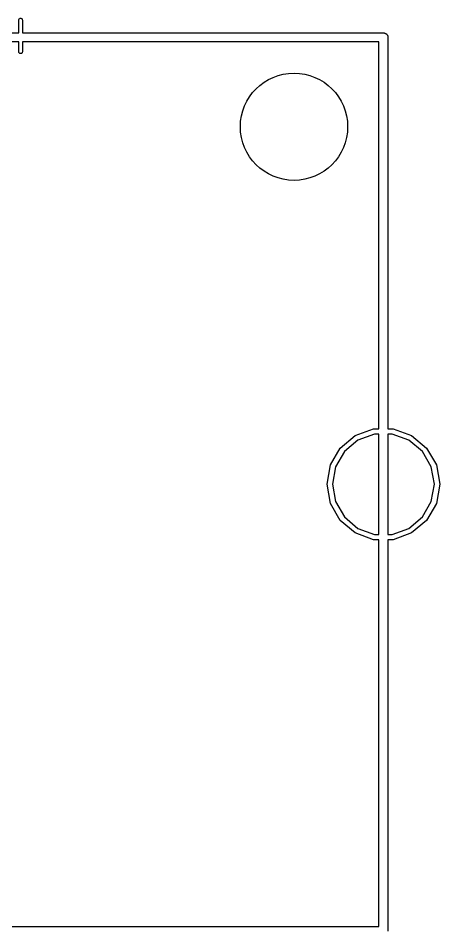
# Model space of a CAD drawing. Extents: x 0 to 102, y -163 to 0.
# Drawn here: x 89.79 to 101.58, y -74.94 to -49.46 of the extents above; entities that cross this region are included whole.
import ezdxf

# ---------------------------------------------------------------- set-up
doc = ezdxf.new("R2010")
doc.units = 0
doc.header["$MEASUREMENT"] = 0
doc.layers.add('BLACK', color=7, linetype='CONTINUOUS')

msp = doc.modelspace()

# ---------------------------------------------------------------- linework, layer by layer
at = {"layer": 'Black'}
for p, q in [((89.8067, -49.5132), (89.8098, -49.4958)), ((89.8067, -49.873), (89.8067, -49.5132)), ((89.8098, -49.4958), (89.8186, -49.4805)), ((89.8186, -49.4805), (89.8321, -49.4692)), ((89.8321, -49.4692), (89.8487, -49.4631)), ((89.8487, -49.4631), (89.8663, -49.4631)), ((89.8663, -49.4631), (89.8829, -49.4692)), ((89.8829, -49.4692), (89.8964, -49.4805)), ((89.8964, -49.4805), (89.9052, -49.4958)), ((89.9052, -49.4958), (89.9083, -49.5132)), ((89.9083, -49.5132), (89.9083, -49.873)), ((89.4003, -49.873), (89.8067, -49.873)), ((89.9083, -49.873), (100, -49.873)), ((100, -49.873), (100.011, -49.8749)), ((100.011, -49.8749), (100.022, -49.8749)), ((100.022, -49.8749), (100.032, -49.8787)), ((100.032, -49.8787), (100.043, -49.8807)), ((100.043, -49.8807), (100.053, -49.8862)), ((100.053, -49.8862), (100.063, -49.89)), ((100.063, -49.89), (100.072, -49.8972)), ((100.072, -49.8972), (100.082, -49.9027)), ((100.082, -49.9027), (100.089, -49.9112)), ((100.089, -49.9112), (100.097, -49.9184)), ((100.097, -49.9184), (100.103, -49.928)), ((89.8067, -50.127), (89.4003, -50.127)), ((89.8067, -50.4022), (89.8067, -50.127)), ((99.873, -50.127), (89.9083, -50.127)), ((89.9083, -50.127), (89.9083, -50.4022)), ((99.873, -60.9489), (99.873, -50.127)), ((100.103, -49.928), (100.11, -49.9365)), ((100.11, -49.9365), (100.114, -49.9469)), ((100.114, -49.9469), (100.119, -49.9566)), ((100.119, -49.9566), (100.121, -49.9675)), ((100.121, -49.9675), (100.125, -49.9779)), ((100.125, -49.9779), (100.125, -49.9891)), ((100.125, -49.9891), (100.127, -50)), ((100.127, -50), (100.127, -60.9489)), ((89.8098, -50.4195), (89.8067, -50.4022)), ((89.8186, -50.4348), (89.8098, -50.4195)), ((89.8321, -50.4462), (89.8186, -50.4348)), ((89.8964, -50.4348), (89.8829, -50.4462)), ((89.9052, -50.4195), (89.8964, -50.4348)), ((89.9083, -50.4022), (89.9052, -50.4195)), ((89.8487, -50.4522), (89.8321, -50.4462)), ((89.8663, -50.4522), (89.8487, -50.4522)), ((89.8829, -50.4462), (89.8663, -50.4522)), ((98.7935, -61.4876), (99.2125, -61.136)), ((99.2125, -61.136), (99.7265, -60.9489)), ((99.7526, -61.0966), (99.2875, -61.2659)), ((99.7265, -60.9489), (99.873, -60.9489)), ((99.873, -61.0966), (99.7526, -61.0966)), ((99.873, -63.9034), (99.873, -61.0966)), ((100.127, -60.9489), (100.273, -60.9489)), ((100.247, -61.0966), (100.127, -61.0966)), ((100.127, -61.0966), (100.127, -63.9034)), ((100.712, -61.2659), (100.247, -61.0966)), ((100.273, -60.9489), (100.787, -61.136)), ((100.787, -61.136), (101.207, -61.4876)), ((99.2875, -61.2659), (98.9084, -61.584)), ((101.092, -61.584), (100.712, -61.2659)), ((98.52, -61.9613), (98.7935, -61.4876)), ((98.9084, -61.584), (98.6609, -62.0126)), ((101.339, -62.0126), (101.092, -61.584)), ((101.207, -61.4876), (101.48, -61.9613)), ((98.425, -62.5), (98.52, -61.9613)), ((98.6609, -62.0126), (98.575, -62.5)), ((101.425, -62.5), (101.339, -62.0126)), ((101.48, -61.9613), (101.575, -62.5)), ((98.52, -63.0387), (98.425, -62.5)), ((98.575, -62.5), (98.6609, -62.9874)), ((101.339, -62.9874), (101.425, -62.5)), ((101.575, -62.5), (101.48, -63.0387)), ((98.7935, -63.5124), (98.52, -63.0387)), ((98.6609, -62.9874), (98.9084, -63.416)), ((101.092, -63.416), (101.339, -62.9874)), ((101.48, -63.0387), (101.207, -63.5124)), ((98.9084, -63.416), (99.2875, -63.7341)), ((100.712, -63.7341), (101.092, -63.416)), ((99.2125, -63.864), (98.7935, -63.5124)), ((101.207, -63.5124), (100.787, -63.864)), ((99.7265, -64.0511), (99.2125, -63.864)), ((99.2875, -63.7341), (99.7526, -63.9034)), ((99.7526, -63.9034), (99.873, -63.9034)), ((100.127, -63.9034), (100.247, -63.9034)), ((100.247, -63.9034), (100.712, -63.7341)), ((100.787, -63.864), (100.273, -64.0511)), ((99.873, -64.0511), (99.7265, -64.0511)), ((99.873, -74.873), (99.873, -64.0511)), ((100.273, -64.0511), (100.127, -64.0511)), ((100.127, -64.0511), (100.127, -75)), ((89.0526, -74.873), (99.873, -74.873))]:
    msp.add_line(p, q, dxfattribs=at)
msp.add_circle((97.5, -52.5), 1.5, dxfattribs=at)

doc.saveas('drawing.dxf')
